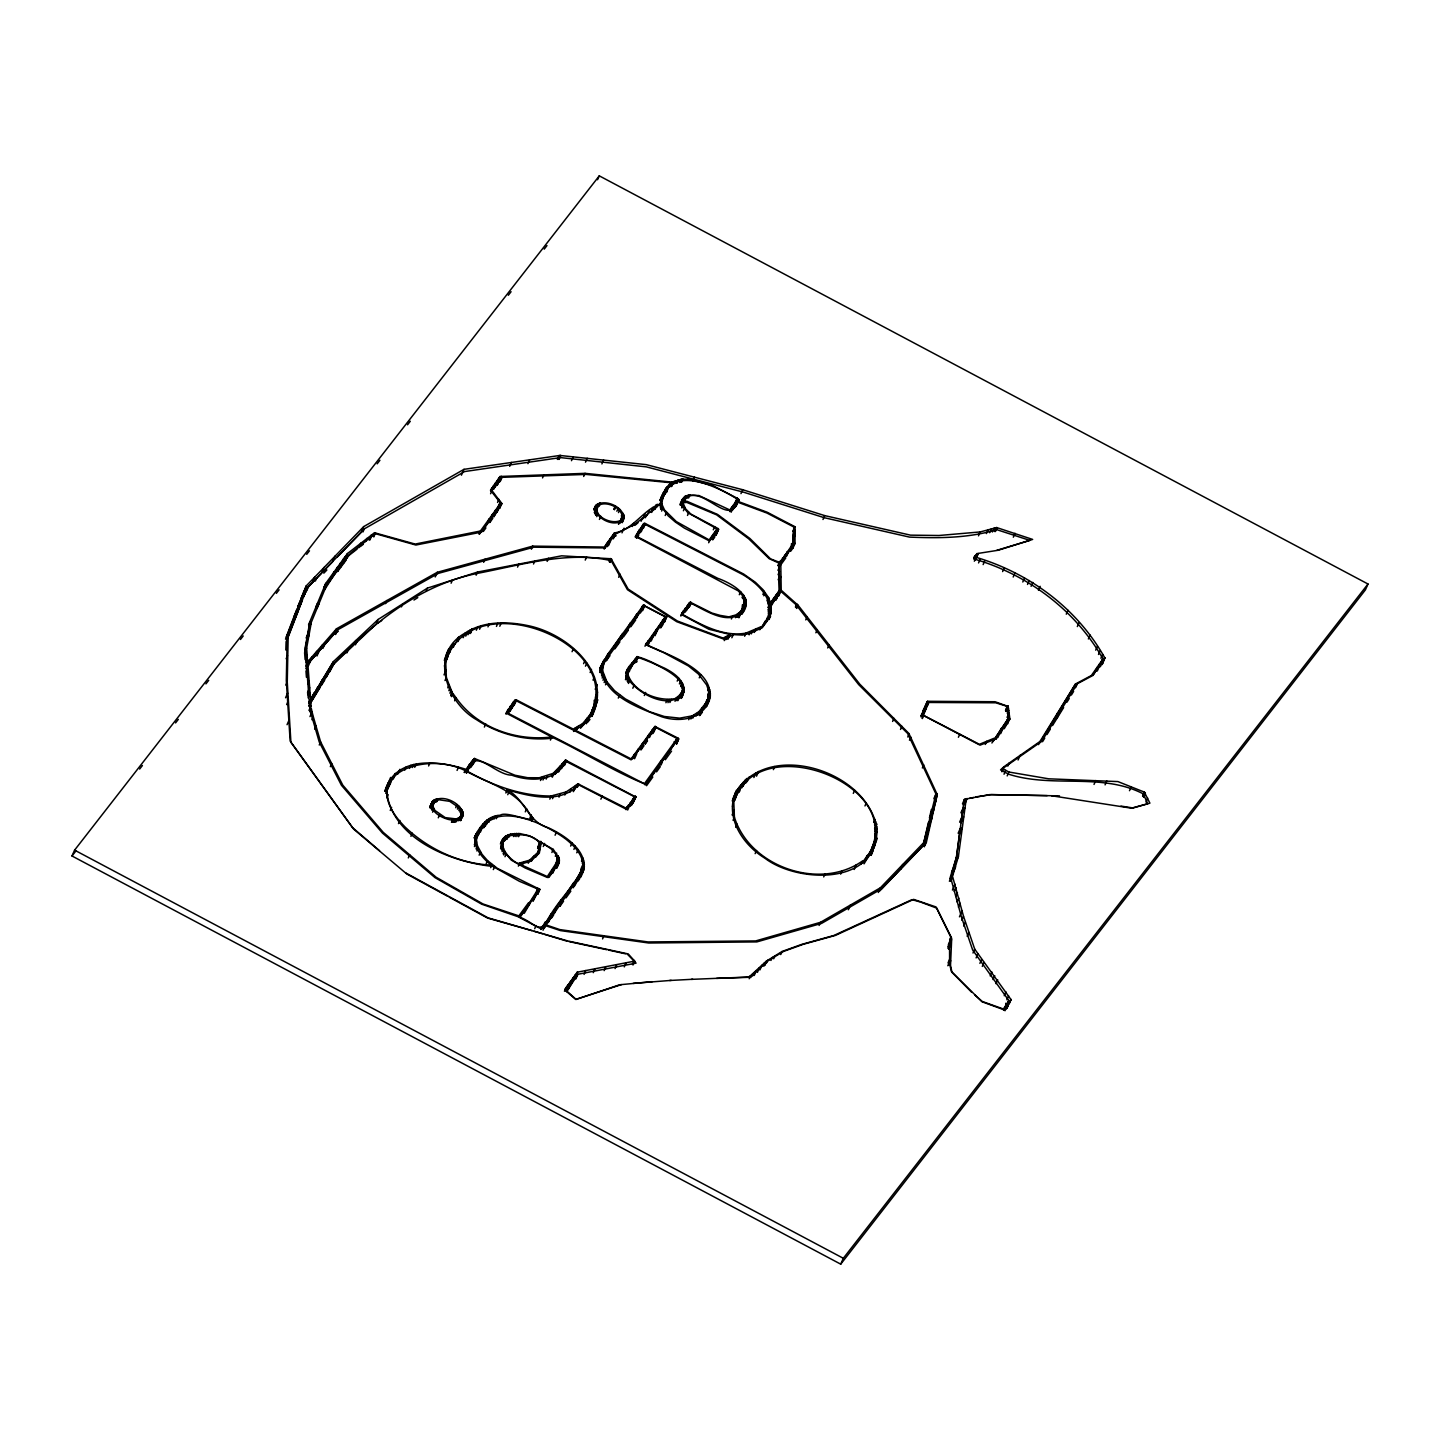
<?xml version="1.0" encoding="UTF-8"?>
<svg xmlns="http://www.w3.org/2000/svg" width="1440" height="1440" viewBox="0 0 1440 1440"><rect width="100%" height="100%" fill="white"/><g stroke="black" fill="none" stroke-linecap="round" stroke-linejoin="round"><path stroke-width="1.5" d="M790.578 551.34L792.954 548.082L792.99 534.186L795.042 529.488L794.7 526.59L767.178 512.226L738.036 501.39L738.936 499.824L737.478 498.384L712.53 485.46L688.248 479.106L681.102 479.304L672.408 482.148L585.054 473.346L500.058 476.478L490.518 490.23L500.616 503.19L498.546 507.87L479.574 533.988M792.954 548.082L795.024 543.402L795.042 529.488M505.836 793.008L507.222 789.876C524.826 799.074 528.264 822.42 548.046 827.658C565.866 835.596 593.928 854.73 580.626 877.176L582.354 869.076M706.176 702.486L698.994 711.612L692.28 715.878L679.698 718.146L664.344 716.49L649.314 711.612L625.356 698.922L614.592 690.732L606.888 681.732L602.568 670.626L603.882 662.868L644.652 606.078L665.28 616.86L645.57 644.688L663.894 652.752L688.518 666.018L698.4 674.01L706.644 684.918L708.768 691.164L708.732 696.942L704.106 707.166L697.968 715.122M780.228 561.168L779.364 562.266L770.58 558.9L749.934 538.506L717.534 514.404L686.88 501.264L682.902 501.264C698.508 478.728 728.622 529.146 737.532 502.146L766.89 513.036L793.728 526.95L793.494 542.826L778.158 565.848L791.424 547.506L791.496 543.546M621.81 519.732L622.116 522.216C630.108 508.806 602.604 495.954 594.918 507.024C594.522 519.228 618.282 529.65 624.186 517.536M603.882 659.988L599.832 668.502L608.256 653.526L643.428 605.196L666.72 617.166L647.226 644.868C667.206 655.2 724.05 671.76 706.572 706.392L708.246 696.528M601.902 663.822C599.49 694.404 638.172 707.652 661.518 716.706C679.158 722.592 702.522 719.838 709.578 699.714M661.77 503.982C666.792 462.474 716.922 485.964 737.586 499.338L729.81 509.958L698.904 495.522L687.51 495.306L682.146 499.536L682.326 505.656L687.888 512.784L717.012 528.876L709.164 539.928L676.278 521.532L664.488 509.922L661.77 503.982L660.402 507.096M286.884 639.72L302.436 599.778L288.162 637.074L287.262 682.02L290.916 742.302L353.61 829.08L406.818 874.008L447.192 896.04M285.822 650.016L286.092 641.754L288.162 637.074M1092.816 675.27L1100.898 663.678L1102.824 658.638C1075.068 609.822 1028.052 574.884 974.574 559.116C971.856 557.676 976.518 555.102 976.95 553.608L998.244 550.242L1032.642 539.424L996.696 527.562L980.208 531.936L938.934 535.5L910.458 535.14L824.706 515.61L742.68 489.708L646.236 464.634L559.908 455.454L464.004 469.332L363.726 526.59L306.18 585.954L287.226 635.274L286.308 680.454L290.142 741.024L352.494 827.55L379.548 850.734M770.67 605.304L768.6 609.984L768.906 617.814L770.958 613.134L770.67 605.304L780.786 591.318L795.96 604.62L858.672 684.594L907.668 733.482L935.946 793.98L922.986 845.91L879.804 890.928M460.584 815.94L461.088 820.08M463.248 814.77C462.042 802.008 438.156 791.604 431.154 804.078C431.874 812.556 440.856 817.29 448.182 819.396C451.692 820.224 455.49 820.638 458.982 819.504C463.878 818.694 464.94 808.902 460.62 820.746M958.14 833.256L960.21 828.558L956.394 857.34L950.778 878.148L961.56 917.388L972.666 950.022L1008.792 1000.53L1003.248 1009.53L981.936 1001.736L951.372 971.442L949.59 963.738L949.572 946.26L951.39 937.566L936.756 908.136L921.456 902.412M971.676 992.304L951.984 972.324L950.526 965.322L951.696 938.412M461.718 814.248L458.838 807.516L449.64 801.324L438.714 799.74L433.044 803.16L432.792 806.094L434.97 810.468L445.248 817.614L456.3 818.928L460.098 817.236L461.718 814.248L459.162 819.954M593.208 713.376L583.632 724.788L575.046 730.044L631.098 758.898L654.966 726.444L678.366 738.306L646.11 784.476C615.024 772.11 584.604 752.688 553.716 738C526.698 741.51 499.248 734.67 476.532 719.694C446.742 702.918 428.31 653.22 465.21 633.024C483.588 620.874 507.672 621.288 528.516 625.734C567.234 633.744 613.728 673.056 591.84 716.49L597.852 699.786M742.446 604.71L741.924 610.866L737.208 617.274L743.994 606.168L744.696 602.136L743.112 596.268L738.234 590.868L635.4 536.418L643.716 523.62L645.444 523.602L743.652 574.038L755.442 582.318L763.092 589.77L768.492 597.474L770.436 602.946L779.76 589.932L779.13 563.148L769.176 558.666L748.728 538.83L716.598 514.836L686.808 502.416L683.334 502.704L681.678 506.52M759.744 629.784L769.104 615.798C773.1 597.294 757.026 583.056 742.68 574.542L645.354 524.466L636.516 536.31L717.732 578.304C731.142 583.002 756.36 596.628 741.834 614.106L743.904 609.876L743.832 604.224M476.406 840.042C487.224 796.284 543.348 822.096 566.136 839.358C574.632 846.162 584.064 855.864 582.75 867.672C575.334 884.61 560.862 898.002 551.214 913.77C539.946 936.756 537.948 924.66 520.11 917.208L539.766 889.326L497.412 868.356L487.53 860.598L482.022 854.262L477.432 845.802L476.406 840.042L474.336 844.74M556.722 861.642L556.938 867.744L559.26 862.416L559.188 858.204L553.284 849.384L529.56 835.812L520.002 833.58L511.722 833.796L505.494 836.226L501.408 841.5L502.956 850.338L511.308 860.112L525.204 868.014L547.236 877.428L549.036 877.248L559.008 863.064M680.652 693.576L680.418 696.582M627.48 672.912C632.214 691.11 656.928 701.712 674.82 698.688C702.414 681.966 649.116 660.87 638.028 657.504L629.352 669.51L626.04 676.494M537.894 852.336L529.578 860.166L517.95 863.514C508.806 859.248 495 843.498 508.41 836.208C521.442 831.96 550.89 836.55 535.824 857.016M600.534 671.724L603.108 665.388M681.804 691.83L681.75 697.626M684.126 691.632C684.684 680.112 673.488 672.642 664.416 668.07C655.344 664.2 646.578 658.89 636.912 656.622C633.564 663.012 624.06 668.358 626.49 676.494C635.994 693.306 670.86 712.44 684.126 691.632L681.282 698.418M683.082 503.136L685.638 508.86L690.786 514.026L718.218 528.642L715.59 535.212M691.434 979.362L750.042 976.968L768.456 960.516L783.666 951.372L803.61 944.19L835.38 935.424L913.644 899.37L936.054 906.966L950.868 937.278L948.618 949.23M555.75 863.01L555.552 866.898L548.154 877.536M558.036 860.382L547.308 876.528L520.056 864.342L530.694 861.228L539.316 853.164L541.26 842.472L550.854 848.61L556.056 854.406L558.036 860.382L555.966 865.062M540.108 847.98L538.038 852.678L539.19 847.152M765.108 621.234L763.038 625.914L767.034 620.478L767.448 617.148M769.194 619.47L770.958 613.134M950.796 881.118L955.872 862.128L962.982 808.11M951.084 881.28L958.446 856.278L966.222 798.984L989.874 794.592L1059.498 795.87M964.566 799.11L962.496 803.79L965.124 803.196L967.194 798.516L964.152 799.722L961.092 822.708L963.666 816.84M464.148 772.326L474.606 758.502L514.962 775.224L527.67 777.708L539.244 777.762L553.122 773.406L565.758 760.248L635.94 797.076L626.22 809.226L578.682 784.854C559.89 804.42 529.866 796.248 507.222 789.876M706.914 699.84L704.106 707.166M952.812 877.374L963.504 916.272L974.718 949.14L1011.024 999.612L1004.166 1009.278L982.278 1001.466L975.006 995.166M736.83 504.738L735.03 502.848L737.1 498.168M309.816 622.152L305.172 647.622L309.888 709.758L319.23 741.96L341.442 785.286L382.446 833.076L435.024 877.644L481.788 904.23L517.968 916.686L541.35 929.016L545.094 925.542L560.52 930.618L648.702 943.002L756.864 941.904L821.592 923.382L881.532 888.876L926.406 842.13L937.242 794.574L908.892 733.464L859.77 684.144L798.12 605.304L781.218 590.22L780.786 562.986L795.024 543.402M304.974 650.664L309.204 627.372L326.646 585.054L350.352 553.392L375.336 533.682L415.854 545.04L481.59 532.08L501.822 503.676L491.958 490.608L501.678 477.342L586.17 474.426L671.364 482.796L665.964 488.196L659.916 500.472L663.3 492.57M306.648 648.09L307.17 654.858L305.118 659.538L304.596 652.77L306.648 648.09L311.274 622.692L309.204 627.372M661.32 497.376L660.24 504.018C643.284 509.364 633.42 529.83 614.412 532.944L604.35 547.038L532.728 546.12L437.292 572.274L336.51 628.776L307.89 661.5L305.82 666.198L334.458 633.456L336.51 628.776M924.336 846.81L937.242 794.574M922.986 845.91L928.44 822.294M929.43 817.992L931.41 809.406M949.842 878.67L956.394 857.34M459.378 820.044L459.54 817.092M475.686 834.714C472.734 844.794 479.7 854.532 486.63 861.174C487.494 862.614 493.47 865.746 488.682 864.936C457.524 862.866 427.698 848.448 405.144 827.082C352.872 774.018 426.168 750.438 465.48 770.778C488.898 784.098 518.67 790.164 531.504 817.47C534.798 823.77 506.16 810.612 500.256 815.22C487.332 815.58 479.142 827.118 474.318 837.828M405.828 872.964L488.178 917.892L567.828 940.968L628.218 953.928L634.698 961.11L577.242 972.198L564.912 989.334L575.982 999.288L621.54 984.6M736.524 790.164C723.852 816.516 742.518 844.614 764.874 858.204C797.562 883.242 878.058 885.96 876.96 828.972C868.194 770.526 767.232 738.54 735.156 793.296M444.798 664.308C469.368 574.974 646.758 649.566 581.742 726.894M444.402 666.072L450.162 649.692M732.492 806.508C752.4 720.81 922.644 788.634 862.812 862.884M869.58 854.802L875.844 837.702M877.302 838.242L871.056 855.342L873.108 850.662M663.912 495.054L660.366 504.018L662.436 499.338M590.274 715.626L596.376 699.228M738.81 790.092L733.932 801.774L735.984 797.094M922.14 718.146L928.746 702.468L995.724 702.792L1006.578 706.212L1008.396 718.38L993.114 741.33M1102.176 664.596L1104.642 657.594C1077.084 608.328 1029.672 573.3 976.05 557.298L974.322 561.204M921.96 713.736L921.204 715.806L924.03 709.056M1009.908 719.01L995.346 739.17L980.028 745.164L922.05 714.762L927.666 701.298L995.076 701.73L1008.162 706.428L1009.908 719.01L1004.238 728.712M927.864 703.188L923.598 713.772L925.668 709.074M286.2 637.056L296.892 609.12M306.378 585.684L297.612 607.23L300.186 601.38M583.65 870.462L544.248 927.684M386.388 791.676L391.086 781.992M300.366 604.458L307.584 587.376L332.478 561.942L335.07 556.092M384.966 791.01C395.298 756.108 437.67 760.23 465.516 769.194M384.93 791.226L390.618 777.438M308.538 624.888L325.746 583.398L347.472 553.536L374.49 532.746L415.17 544.068L480.402 531.018L500.616 503.19M72 855.99L74.592 850.14L599.274 175.842L1368 584.01L1365.408 589.86L840.726 1264.158L72 855.99L76.14 850.68M300.672 599.256L303.264 593.388M294.012 616.644L296.586 610.794M307.89 587.016L303.156 597.42L305.82 591.696M285.516 639.18L287.226 635.274M306.612 590.904L308.664 586.224M295.47 617.238L297.54 612.54M303.444 592.11L312.174 582.894L314.748 577.044M315.36 581.04L316.728 577.908M324.054 567.432L321.48 573.282L312.174 582.894M286.146 658.746L287.532 655.632M325.746 583.398L323.676 588.078L345.402 558.234L347.472 553.536M315.702 607.446L317.772 602.766M326.646 585.054L324.576 589.734L335.952 572.058M316.89 608.562L318.96 603.864M331.974 576.558L334.044 571.86M306.126 638.01L307.494 634.878M335.34 571.878L337.392 567.198M285.876 685.152L287.262 682.02M338.58 567.414L340.65 562.716M306.9 640.08L308.97 635.382M339.624 566.91L337.554 571.59L346.194 559.98M341.352 563.598L343.422 558.918M342.828 561.618L344.898 556.938M340.92 566.91L342.99 562.23M343.746 563.004L345.798 558.306M344.79 561.582L346.842 556.884M285.57 697.788L287.64 693.108M346.878 558.414L348.264 555.282M363.726 526.59L361.152 532.44L337.014 557.298M286.632 704.574L288.018 701.46M306 660.564L307.17 654.858M362.916 532.008L364.284 528.876L464.58 471.564L560.43 457.596L646.308 466.866L743.544 492.174L824.292 517.716L909.486 537.102C938.646 538.308 968.652 538.254 996.714 529.65L1029.888 540.396L996.912 550.278M306.198 662.742L307.386 657.45M358.776 547.794L360.846 543.114M305.802 668.754L307.854 664.074L337.662 629.856L438.336 573.372L533.844 547.2L605.052 547.938L615.384 534.186L634.824 524.304L658.566 505.35L660.186 505.224L668.178 515.844L675.378 522.054L684.45 528.156L709.128 540.774L712.386 538.398L718.254 528.876M310.014 661.392L312.084 656.712M308.358 665.892L310.41 661.194M314.658 656.1L316.728 651.42M365.544 541.53L366.912 538.398M316.962 655.992L319.032 651.312M287.046 724.698L289.098 720.018M320.148 649.818L322.218 645.138M369.054 539.91L371.124 535.23M369.918 540.018L371.286 536.886M322.884 648.414L324.27 645.282M307.782 684.234L309.15 681.102L307.854 664.074M373.104 535.878L374.76 532.674M373.716 535.806L375.102 532.674M373.806 536.958L375.498 532.746M309.15 681.102L309.672 687.636L307.602 692.316L307.908 695.988M335.592 634.536L337.662 629.856M308.052 697.824L310.122 693.144L309.672 687.636M333.432 661.59L308.664 702.792L333.432 661.59L378.126 619.47L427.428 588.096L477.522 572.058L561.582 555.822L611.118 558.756L628.2 589.122L677.448 621.036L723.096 638.082L730.098 634.5L708.894 629.262L681.75 614.7L682.074 612.756L690.408 602.262L711.954 613.044L720.126 615.384L728.874 616.86L736.344 614.79L739.278 612.576M312.012 697.464L314.082 692.784M308.628 706.068L334.044 663.48C374.058 622.278 420.318 584.586 478.224 573.228C521.154 564.948 568.35 550.746 611.19 560.718L627.444 589.698L676.746 621.702L723.942 639.18L733.248 634.626L742.5 635.076L749.61 633.438L762.264 627.75L770.562 616.338M315.702 691.56L317.772 686.88M320.058 684.558L322.128 679.878M308.97 710.424L311.04 705.726L310.698 701.388M320.976 685.584L322.344 682.47M310.032 711.882L311.04 705.726M325.458 678.312L326.826 675.18M330.642 668.988L326.664 676.782M309.996 716.616L312.066 711.918L311.4 708.75M334.476 662.868L329.706 671.832M311.922 719.712L313.29 716.598L312.066 711.918M346.86 652.932L348.228 649.818M314.622 729.108L315.99 725.994L313.29 716.598M355.788 640.53L353.718 645.228L331.362 666.288M355.428 644.832L356.814 641.7M319.248 745.02L320.616 741.888L315.99 725.994M378.126 619.47L376.074 624.15L355.32 643.716M385.524 603.648L386.91 600.516M330.336 766.656L331.704 763.524M401.4 606.906L402.786 603.792M461.412 475.2L464.004 469.332M597.546 179.748L599.274 175.842M426.06 591.228L427.428 588.096M435.222 576.954L437.292 572.274M490.608 490.968L491.976 487.854M493.524 485.622L491.454 490.32L500.058 476.478M451.098 583.2L452.466 580.086M490.572 493.74L491.958 490.608M493.272 487.764L495.342 483.066M493.74 489.276L495.126 486.144M495.072 487.404L496.458 484.272M496.476 485.478L497.844 482.364M499.122 480.636L497.052 485.334L497.916 484.2M498.6 482.634L501.426 476.334M499.608 482.04L501.678 477.342M501.822 477.828L500.454 480.942L497.988 481.176M479.034 534.15L480.402 531.018M509.688 466.326L511.416 462.42M487.008 523.638L489.078 518.958M490.428 518.886L492.498 514.206M497.538 502.452L498.924 499.32M491.814 517.914L489.744 522.594L492.804 518.328M493.56 514.584L495.612 509.886M496.188 510.966L498.24 506.286M495.882 512.226L493.812 516.906L501.822 503.676M499.104 504.486L500.49 501.354M497.106 509.724L499.176 505.044M497.016 512.334L499.086 507.654M499.752 508.374L501.786 503.244M476.136 575.19L477.522 572.058M483.642 562.32L485.01 559.206M527.94 463.662L529.668 459.756M386.388 787.464L388.458 782.766M447.246 652.23L448.632 649.116M388.458 786.456L391.824 778.482M385.722 793.332L389.754 783.684M446.454 655.758L444.402 660.438L446.562 653.796L456.426 641.808L458.496 637.128M391.77 780.426L393.156 777.294M393.174 778.068L395.244 773.388M393.264 779.094L394.632 775.98M451.494 647.802L453.564 643.122M445.896 660.996L447.966 656.316M386.856 797.832L388.242 794.718M453.348 647.208L454.716 644.094M397.8 774.018L399.87 769.32M457.902 641.61L459.288 638.478M444.006 674.874L446.076 670.194M404.82 770.112L406.206 766.98M463.158 637.704L465.21 633.024M444.996 680.562L446.364 677.43L445.77 662.94M465.75 636.12L467.82 631.44M390.258 810.45L391.626 807.336M468 634.752L470.052 630.072M409.518 768.402L410.886 765.288M469.944 633.564L472.014 628.884M470.196 633.42L472.266 628.74M470.484 633.312L472.554 628.614M412.416 767.538L413.802 764.406M447.768 687.798L449.136 684.684L446.364 677.43M414.738 767.286L416.124 764.172M542.538 477.9L543.924 474.768M448.866 690.66L450.252 687.528L449.136 684.684M476.352 630.216L477.738 627.084M449.892 693.198L451.278 690.084L450.252 687.528M479.592 629.28L480.96 626.148M450.792 695.358L452.178 692.226L451.278 690.084M451.134 696.006L452.178 692.226M451.566 696.636L452.52 692.874M557.352 459.432L559.08 455.526M558.198 459.36L559.908 455.454M558.63 459.36L560.358 455.454M398.484 823.608L399.87 820.476M559.098 459.396L560.808 455.49M454.608 700.812L455.994 697.698L452.952 693.522M487.962 626.886L489.33 623.754M428.616 765.954L430.002 762.822M517.536 567.126L518.922 563.994M496.44 626.418L497.826 623.304M531.36 549.252L532.728 546.12M571.482 460.692L573.192 456.786M499.788 626.256L501.156 623.124M410.94 836.352L412.326 833.22M533.502 564.012L534.87 560.898M429.786 807.192L432.396 801.27M429.768 807.786L432.882 800.784M429.93 806.472L433.44 800.334M408.294 857.916L409.662 854.784M431.37 805.014L434.052 799.938M430.974 807.84L434.754 799.578M431.298 807.84L433.998 801.828M431.316 808.416L435.492 799.29M431.424 809.208L432.792 806.094M433.764 804.096L435.132 800.964M434.916 802.152L436.302 799.02M431.64 810.036L433.008 806.922M585.486 462.168L587.196 458.262M435.78 801.954L437.166 798.822M436.68 801.81L438.066 798.678M432.594 812.178L433.962 809.064M583.686 476.478L585.054 473.346M547.146 561.384L548.532 558.27M457.056 770.418L458.424 767.286M438.282 817.812L439.65 814.698M484.362 727.074L485.748 723.942M601.902 463.932L603.612 460.026M464.49 772.56L469.674 763.866M466.236 772.866C473.652 744.444 494.046 775.026 511.686 775.152C530.118 781.776 556.254 782.01 565.74 761.256L634.446 796.752L626.67 809.37L634.446 796.752M468.63 768.312L466.56 772.992L469.836 766.602M467.604 768.546L471.744 761.238M469.674 765.918L473.058 759.672M469.8 767.844L471.186 764.712M470.988 764.37L474.012 758.646M474.264 758.52L470.43 767.538L472.986 764.352M471.546 765.936L474.606 758.502M472.536 764.532L475.002 758.592M473.688 762.786L475.056 759.672M474.102 762.948L475.488 759.834M455.724 807.696L457.11 804.582M451.458 822.294L452.844 819.162M457.398 809.118L458.784 805.986M452.376 822.294L453.762 819.18M453.276 822.258L454.644 819.144M458.856 810.594L460.224 807.462M454.122 822.186L455.49 819.054M454.914 822.042L456.3 818.928M455.688 821.88L457.056 818.748M460.044 812.106L461.412 808.992M593.784 509.508L595.512 505.764M456.39 821.664L457.776 818.532M595.944 505.206L593.874 509.904L596.466 508.194M460.53 812.88L461.898 809.748M594.396 509.4L596.466 504.702M595.008 508.932L597.078 504.252M460.926 813.618L462.312 810.504M458.226 820.746L459.612 817.632M595.692 508.536L597.762 503.838M458.73 820.368L462.654 811.242M594.288 512.604L598.536 503.496M516.438 699.948L513.126 702.27L505.926 714.06C508.608 708.102 514.494 705.348 516.438 699.948L573.3 729.108L582.678 723.582L591.768 712.602M594.864 512.046C596.772 495.198 627.822 507.618 621.072 520.092C612.648 525.438 592.434 516.51 597.762 505.674M459.144 820.566L462.924 811.98M594.9 512.568L598.284 505.278M461.052 817.38L463.104 812.7M597.492 508.05L599.382 503.208M508.266 710.802L510.336 706.122M595.134 513.666L596.502 510.534M598.536 506.214L599.922 503.082M461.16 818.1L463.23 813.402M595.332 514.224L596.7 511.11M461.214 818.784L463.284 814.104M599.112 506.106L600.48 502.992M511.056 706.95L513.126 702.27M595.584 514.8L596.952 511.668M508.428 713.322L510.498 708.624M595.89 515.376L597.276 512.244M511.758 706.86L509.706 711.558L516.06 699.84M512.262 705.438L514.332 700.758M513.036 704.664L515.106 699.966M510.984 709.776L513.054 705.078M513.288 704.52L515.358 699.84M512.1 708.21L515.718 699.804M596.754 516.654L598.14 513.54M514.116 705.42L516.186 700.722L631.116 759.852L655.884 727.524L676.836 738.378L674.964 743.328L645.102 784.98M599.418 519.426L600.804 516.294M585.234 560.106L586.602 556.992M613.818 509.292L615.204 506.16M614.178 509.49L615.546 506.376M614.502 509.706L615.87 506.574M616.86 511.254L618.246 508.122M476.352 833.418L474.3 838.098L483.12 826.2L487.062 823.176L489.114 818.496M475.506 836.244L477.576 831.546M618.48 512.604L619.866 509.472M478.044 832.68L480.114 828M475.488 839.61L478.026 833.472M475.344 839.412L479.106 831.906M475.146 841.356L476.532 838.224M606.186 544.32L604.134 549.018L614.412 532.944M481.122 828.558L483.192 823.86M605.052 547.668L607.122 542.988M606.366 545.814L608.436 541.134M480.294 832.338L482.346 827.658M483.12 826.2L485.19 821.52M607.806 543.816L609.876 539.136M474.444 846.594L476.514 841.896M483.174 827.946L484.56 824.832M607.302 546.642L608.688 543.528M609.156 541.962L611.226 537.282M484.92 824.598L486.99 819.9M484.074 827.604L486.144 822.924M621.324 516.024L622.71 512.91M608.508 545.598L610.578 540.918M485.28 826.29L487.35 821.61M618.426 524.016L619.794 520.902M618.804 523.872L620.514 520.56M621.162 518.58L622.548 515.466M486.9 823.932L488.286 820.818M619.434 523.458L620.82 520.326M621.288 519.066L623.43 514.08M476.046 848.916L477.432 845.802M619.704 523.206L621.072 520.092M621.36 519.552L623.664 514.566M613.314 538.866L615.384 534.186M620.568 522.54L623.862 515.052M621.954 520.218L624.024 515.52M488.916 822.258L490.986 817.578M622.062 520.686L624.114 515.988M476.856 850.932L478.224 847.818M622.134 521.46L624.204 516.78M622.206 522.72L623.88 518.94M491.634 819.9L493.02 816.786M493.902 819.252L495.27 816.12M479.142 855.162L480.51 852.048M609.048 561.6L610.416 558.486M621.99 532.854L624.06 528.156M496.296 818.73L497.682 815.598M609.75 561.87L611.118 558.756M610.056 562.122L611.442 558.99M507.744 794.7L509.112 791.568M610.272 562.374L611.64 559.26M572.058 651.708L573.444 648.576M632.34 526.5L633.708 523.368M486.162 863.73L487.53 860.598M641.052 521.28L642.438 518.166M642.834 518.778L644.886 514.08M502.47 839.304L500.4 844.002L505.638 839.682M501.354 842.76L503.424 838.08M635.256 537.138L639.396 529.542M490.698 867.654L492.084 864.54M618.66 577.296L620.046 574.182M502.488 841.626L504.558 836.946M645.3 517.752L646.686 514.62M638.532 533.538L636.462 538.218L638.928 534.852M505.494 836.226L501.156 845.91L503.154 843.048M649.206 510.516L647.136 515.196L644.274 517.572M500.652 847.782L504.18 839.538M637.326 534.222L643.716 523.62M500.58 848.772L502.632 844.092M503.838 841.482L505.224 838.368M639.612 533.286L640.998 530.154M641.664 528.318L643.95 523.494M504.486 840.258L506.538 835.56M641.88 528.174L644.256 523.404M501.3 848.25L502.668 845.118M642.186 528.084L644.67 523.386M505.08 840.456L507.708 835.002M641.142 531.882L645.066 523.44M583.578 663.678L584.964 660.564M501.57 849.888L502.938 846.774M643.374 528.282L645.444 523.602M493.308 869.616L494.676 866.484M550.404 740.088L551.772 736.974L506.214 713.16L507.996 709.38M652.896 507.474L650.826 512.154L654.57 509.22L656.64 504.54M507.024 839.34L508.968 834.516M502.074 851.598L503.46 848.466M651.654 512.46L653.04 509.328M508.914 837.234L510.3 834.12M654.228 509.382L656.28 504.702M585.45 666.198L586.818 663.066M503.1 853.83L504.486 850.716M655.092 509.13L657.162 504.432M656.424 507.456L657.81 504.324M503.784 854.964L505.152 851.85M661.23 497.25L665.964 488.196M663.894 492.876L667.35 486.522M513.432 836.568L514.8 833.454M505.008 856.728L506.394 853.596M661.842 499.752L666.72 489.96M665.28 491.22L668.988 484.992M664.056 495.576L668.016 487.926M525.276 811.854L526.644 808.74M669.87 484.272L666.54 492.066L667.26 491.418M660.402 506.394L661.788 503.262M515.106 836.532L516.492 833.4M669.294 486.792L670.662 483.66M660.456 507.834L661.842 504.72M670.014 486.27L671.364 482.796M540.504 780.534L541.872 777.402M670.248 486.162L672.048 482.094M660.6 508.59L661.986 505.476M671.04 485.262L672.408 482.148M660.834 509.364L662.22 506.25M671.364 485.244L672.732 482.13M516.852 836.568L518.22 833.454M670.932 486.72L673.002 482.04M671.418 486.432L673.47 481.734M671.832 486.162L673.884 481.464M590.13 672.552L591.498 669.42M672.984 484.362L674.37 481.248M542.988 780.012L544.374 776.898M661.626 511.056L663.012 507.942M518.634 836.694L520.002 833.58M674.676 483.732L676.062 480.6M676.71 483.102L678.078 479.988M546.192 779.094L547.56 775.962M677.07 483.102L678.456 479.988M529.938 817.884L531.306 814.752M530.964 819.522L532.35 816.408M665.208 515.52L666.576 512.388M679.734 482.436L681.102 479.304M593.01 680.13L594.396 677.016M680.67 482.256L682.056 479.142M531.864 821.286L533.25 818.154M551.754 776.52L553.122 773.406M681.678 482.166L683.046 479.034M599.976 668.628L601.362 665.514M552.33 777.186L554.4 772.506M599.706 670.428L601.074 667.296M554.184 774.54L555.57 771.426M573.57 731.466L574.938 728.334M599.652 672.462L603.882 662.868M557.1 769.698L555.048 774.378L563.04 764.982L565.11 760.302M600.57 671.256L605.178 660.708M601.812 664.668L608.256 653.526M575.064 730.566L576.432 727.434M601.092 671.688L602.478 668.556M557.928 770.886L559.998 766.206M608.31 656.19L606.24 660.888L609.948 655.722M576.792 729.504L578.178 726.372M601.182 673.74L602.568 670.626M558.612 772.002L559.98 768.888M560.196 768.168L562.248 763.47M595.206 689.292L597.276 684.594M561.78 766.35L563.85 761.652M601.542 675.882L602.91 672.768M518.364 866.142L519.75 863.01M561.528 768.564L562.896 765.432M563.04 764.982L565.38 760.23M563.004 766.53L565.758 760.248M602.154 678.078L603.522 674.964M563.67 765.954L566.208 760.374M580.608 728.28L582.678 723.582M566.658 760.572L564.606 765.252L563.31 764.91M606.186 658.206L622.638 633.51M549.81 799.128L551.196 795.996L566.172 791.91L578.052 783.9L626.13 808.182L628.74 804.69M682.146 499.536L680.076 504.216L684.306 500.346L686.376 495.666M597.564 692.19L595.494 696.87L595.782 704.466M680.958 503.028L683.028 498.33M603.018 680.31L604.404 677.196M680.148 505.152L681.516 502.02M621.774 638.694L623.142 635.562M681.894 501.876L683.964 497.178M682.56 501.228L684.954 496.314M522.45 864.954L523.836 861.84M585.162 722.79L587.214 718.092M681.174 505.224L685.332 496.098M552.51 798.678L553.896 795.546M683.64 501.444L685.026 498.33M604.134 682.578L605.52 679.446M628.164 627.66L630.234 622.962M692.73 481.086L694.458 477.18M592.002 710.604L594.072 705.924M681.714 506.988L683.1 503.856M586.35 723.762L588.42 719.082M681.822 507.456L683.19 504.342M684.216 502.038L686.286 497.358M681.948 507.942L683.334 504.81M593.46 711.27L595.53 706.572M687.33 498.15L688.716 495.036M634.626 618.696L636.678 613.998M605.502 684.846L606.888 681.732M688.626 497.97L690.012 494.838M683.406 510.75L684.774 507.636M528.21 863.28L529.578 860.166M636.354 618.462L637.74 615.33M620.568 638.19L640.386 610.686L642.438 606.006M640.386 610.686L643.104 605.304M640.8 610.146L643.428 605.196M558.99 797.148L560.376 794.034M641.376 609.876L643.86 605.16M640.512 612.846L641.898 609.714M531.666 860.94L533.736 856.242M537.894 846.774L539.28 843.66M641.808 609.858L644.31 605.232M537.624 848.484L540.792 841.284M642.582 610.776L644.778 605.376M538.83 847.422L540.936 842.454M538.614 848.934L541.26 842.472M538.344 850.662L540.414 845.982M687.492 515.448L688.878 512.334M564.804 795.024L566.172 791.91M543.258 846.54L544.644 843.408M569.79 792.36L571.158 789.228M575.208 786.078L573.138 790.758L574.128 789.858M573.408 791.658L576.198 785.16M625.752 673.056L627.12 669.942M574.992 789.156L577.044 784.476M555.084 835.236L556.452 832.104M576.378 787.104L577.764 783.972M628.884 667.404L626.832 672.084L637.236 656.604M576.684 787.014L578.052 783.9M577.026 787.068L578.412 783.936M626.22 675.594L627.804 672.066M577.386 787.194L578.772 784.08M626.04 677.304L629.352 669.51M630.342 667.17L632.412 662.49M625.446 679.698L627.498 675M626.31 678.978L627.678 675.846M630.558 668.916L631.926 665.802M632.862 663.84L634.932 659.16M618.282 698.112L619.668 694.98M526.59 907.308L538.056 889.146L519.426 881.316L492.804 866.412C450.324 862.092 389.376 838.062 386.316 788.094M627.048 681.03L628.434 677.916M634.914 662.958L637.596 656.64M551.898 852.516L553.284 849.384M635.958 662.202L638.028 657.504M530.046 903.438L524.25 913.302M627.678 682.236L629.064 679.122M536.508 891.306L537.894 888.174M628.452 683.46L629.838 680.328M644.976 646.254L646.344 643.14M535.032 896.49L532.98 901.17L539.604 889.074M519.444 917.172L536.112 894.096L538.056 889.146M648.27 640.584L646.2 645.264L665.28 616.86M539.766 889.578L537.714 894.258L539.298 888.858M537.696 894.006L539.766 889.326M648 645.444L650.052 640.746M555.3 856.278L556.668 853.146M651.186 641.016L653.256 636.318M654.318 633.96L656.388 629.28M556.866 858.816L558.234 855.702M654.984 635.76L657.036 631.062M550.602 874.062L552.672 869.382M632.808 688.23L634.194 685.116M556.434 861.444L557.802 858.33M556.578 862.146L558.792 856.962M555.966 864.396L558.036 859.716M662.706 623.196L660.654 627.894L663.138 624.312M552.654 873.396L554.022 870.282M555.246 867.42L559.188 858.204M664.578 621.576L666.162 616.392M557.352 864.108L559.422 859.41M663.822 622.746L666.45 616.626M664.596 622.08L666.648 616.896M557.424 865.278L559.494 860.598M556.578 868.338L559.404 861.732M570.636 846.09L572.004 842.958M534.69 928.692L536.076 925.56M713.286 529.794L714.672 526.68M573.912 849.384L575.298 846.252M708.642 542.736L713.25 534.474M711.18 539.154L717.012 528.876M644.31 695.52L645.678 692.406M714.762 535.158L712.692 539.856L714.906 536.778M718.218 528.642L716.472 533.808M540.972 929.502L545.292 921.852M718.542 529.11L716.004 535.14L718.704 529.362M680.706 615.87L682.074 612.756M683.244 610.992L681.174 615.672L689.814 602.352M576.738 852.804L578.106 849.69M543.024 930.222L545.094 925.542M600.876 799.182L602.262 796.068M683.244 612.756L685.314 608.076M544.482 927.936L545.634 924.57M543.222 926.532L551.214 913.77M685.818 609.192L687.888 604.512M686.916 607.806L688.986 603.108M548.334 922.482L550.404 917.784M685.314 611.982L691.056 603.306C705.258 610.182 730.98 628.038 743.904 609.408M729.63 511.542L731.016 508.41M686.88 609.84L690.408 602.262M732.312 506.7L730.242 511.38L737.838 498.618M688.23 608.022L690.75 602.316M731.718 509.346L733.788 504.666M691.128 602.442L689.058 607.122L687.744 607.032M554.31 913.5L555.678 910.368M689.67 606.42L691.056 603.306M731.142 512.226L732.528 509.094M735.408 503.064L737.478 498.384M732.924 509.778L734.292 506.664M549.144 918.45L561.366 899.694M736.128 503.55L738.198 498.852M736.632 503.964L738.684 499.266M740.97 493.614L742.68 489.708M735.462 506.826L738.882 499.554M738.936 499.824L735.966 506.088M561.996 901.602L559.926 906.3L563.562 901.242M581.508 861.084L582.876 857.952M559.296 904.392L573.804 882.414M582.282 863.28L583.65 860.148M580.896 869.076L582.966 864.396M582.786 865.422L584.172 862.29M573.282 887.778L575.352 883.098M571.752 887.094L578.736 875.448M580.914 870.876L582.984 866.196M582.912 866.808L576.666 880.128M579.312 876.168L584.424 864.396M574.488 886.068L580.176 876.276M582.354 871.11L584.406 866.43M634.554 754.164L632.484 758.844L654.966 726.444M582.084 873.18L584.154 868.5M636.3 753.588L638.37 748.908M634.572 758.718L636.642 754.038M640.8 747.36L642.87 742.68M642.996 745.272L640.926 749.952L644.04 745.65M646.848 739.008L648.9 734.328M647.154 739.53L645.084 744.21L647.532 740.826M650.232 734.418L652.302 729.738M649.458 737.568L650.844 734.436M652.59 733.266L655.308 726.444M665.91 702.72L667.296 699.588M652.68 733.734L655.704 726.57M653.814 732.204L655.884 727.524M677.196 681.102L678.582 677.988M667.962 702.684L669.33 699.57M669.906 702.522L671.274 699.408M679.392 683.928L680.778 680.796M625.986 809.676L627.372 806.544M680.652 685.746L682.038 682.632M680.994 686.304L682.362 683.19M681.282 686.862L682.65 683.73M628.272 807.174L630.342 802.494M675 701.262L676.386 698.148M627.696 810.018L629.064 806.886M676.422 700.596L677.808 697.482M681.984 688.59L683.37 685.476M630.342 806.382L631.728 803.25M635.22 796.068L631.818 804.924L635.544 796.302M677.682 699.822L679.05 696.69M633.726 801.252L635.796 796.572M677.826 700.722L679.896 696.024M680.67 694.62L683.874 687.15M633.06 803.07L635.958 796.878M679.23 698.436L682.668 690.93M679.698 698.382L682.47 691.902M682.11 693.432L684.162 688.752M682.182 694.962L684.252 690.264M681.948 697.284L683.334 694.152M658.782 765.936L660.852 761.238M699.246 677.844L700.632 674.712M660.996 765.09L662.382 761.976M739.296 594.72L740.664 591.588M564.426 991.224L566.154 987.318M567.9 984.798L565.326 990.648L574.956 977.94L577.548 972.072M676.836 738.378L674.964 743.328M568.278 986.58L570.852 980.73M572.598 981.522L566.604 991.674L577.89 974.268L636.102 963.144L627.426 954.252M676.674 743.688L678.366 738.306M570.636 983.376L573.21 977.508M676.602 743.418L678.672 738.738M731.394 618.984L732.78 615.87M568.458 989.064L570.528 984.384M676.566 744.156L678.744 739.008M572.67 980.64L575.262 974.772M742.032 597.672L743.418 594.558M574.47 978.228L577.242 972.198M688.716 719.73L690.102 716.616M724.23 640.62L725.598 637.506M742.752 598.68L744.12 595.548M575.838 978.948L577.89 974.268M690.894 719.01L692.28 715.878M725.85 639.666L727.218 636.534M735.462 617.67L736.83 614.538M735.912 617.382L737.28 614.25M727.002 638.946L728.388 635.814M743.85 600.678L745.236 597.564M737.028 616.518L738.414 613.386M692.784 718.2L694.152 715.068M727.974 638.316L729.342 635.184M743.544 603.234L745.614 598.554M728.028 639.18L730.098 634.5M738.18 616.194L740.25 611.514M739.188 614.97L741.258 610.272M742.626 606.816L745.902 599.526M738.63 617.202L739.998 614.07M740.178 613.62L746.064 600.498M738.918 617.814L740.988 613.116M741.294 611.964L744.354 605.214M696.132 716.058L697.518 712.926M741.546 613.926L742.932 610.812M744.138 607.824L746.208 603.144M707.832 690.786L709.218 687.654M744.084 608.868L746.154 604.188M697.608 714.744L698.994 711.612M743.184 611.784L745.974 605.178M731.862 637.758L733.248 634.626M584.064 974.412L585.774 970.506M707.814 694.458L709.884 689.778M700.056 712.746L702.126 708.048M707.616 696.312L709.002 693.198M701.748 710.91L699.678 715.59L702.414 712.206M707.598 698.274L710.316 691.848M706.158 703.296L708.732 696.942M602.568 938.898L603.954 935.766M708.462 698.526L710.514 693.846M705.708 707.184L707.094 704.07M708.408 700.47L710.478 695.772M708.138 702.324L710.208 697.626M593.28 972.666L594.99 968.76M762.894 594.522L764.28 591.39M744.624 636.21L746.01 633.096L761.13 626.67M763.812 595.782L765.198 592.668M794.7 526.59L792.918 531.828L794.916 526.878M777.996 565.38L779.364 562.266M778.734 565.092L780.804 560.412M780.588 562.554L782.658 557.856M749.106 634.824L750.492 631.692M780.786 562.986L778.716 567.666L778.896 579.348M777.978 570.366L779.364 567.234M782.784 559.512L784.854 554.832M793.026 536.886L795.078 532.188M785.214 556.128L787.284 551.448M751.32 633.888L752.688 630.756M793.008 540L795.078 535.32M778.068 574.686L779.454 571.554M767.124 600.588L768.492 597.474M786.528 556.308L787.896 553.194M604.17 970.632L605.88 966.726M767.376 601.128L768.762 597.996M767.592 601.668L768.96 598.536M791.424 547.506L793.494 542.826M754.308 632.448L755.694 629.334M767.934 602.928L769.302 599.814M778.158 579.78L779.544 576.666M768.132 603.774L769.5 600.66M768.33 604.602L769.716 601.47M781.002 576.594L778.932 581.292L779.148 594.918M768.528 605.304L769.914 602.19M768.078 607.41L770.148 602.73M770.67 602.712L768.384 607.626L779.76 589.932M769.23 606.42L771.876 600.858M768.006 609.93L769.392 606.816M771.012 603.846L773.082 599.166M772.434 601.848L774.504 597.168M768.276 611.892L769.644 608.778M773.946 599.778L775.998 595.08M768.312 613.566L769.68 610.434M768.942 612.288L771.012 607.608M768.132 615.6L771.12 608.706M775.71 598.302L769.86 608.238M769.068 614.862L771.138 610.182M777.654 595.62L775.584 600.3L777.24 598.05M767.034 620.478L771.084 611.73M777.924 596.484L779.292 593.352M778.716 595.998L781.218 590.22M615.06 968.598L616.788 964.692M624.294 966.87L626.022 962.964M822.978 519.516L824.706 515.61M632.484 964.314L634.194 960.408M632.97 965.016L634.698 961.11M795.402 607.05L796.788 603.918M796.068 607.68L797.454 604.548M796.752 608.436L798.12 605.304M805.752 619.884L807.12 616.77M734.454 796.5L732.384 801.198C733.59 792.054 743.202 787.716 745.812 779.274M736.758 792.18L738.828 787.5M737.802 790.956L739.872 786.276M735.246 797.922L738.072 791.388M739.044 789.462L741.114 784.782M739.908 788.652L736.74 794.772M740.286 787.968L742.356 783.27M740.79 787.608L738.72 792.306L739.926 790.866M741.312 786.69L743.382 782.01M742.734 784.98L744.804 780.282M741.906 787.752L743.292 784.62M743.112 786.312L744.498 783.198M744.966 783.036L747.036 778.356M745.92 782.964L747.306 779.832M732.078 814.968L734.148 810.27M747.162 781.65L749.214 776.97M733.05 820.296L734.418 817.164L733.86 803.394M815.868 632.79L817.236 629.676M753.876 777.546L755.946 772.866M756.522 776.16L758.574 771.48M735.714 827.316L737.1 824.184M773.352 769.644L774.738 766.53M827.694 647.946L829.08 644.814M755.154 853.65L756.522 850.518M749.178 978.75L750.564 975.636L766.206 961.254L782.1 951.462L801.774 944.37L833.778 935.514L912.006 899.64L919.98 901.926M750.762 977.616L752.13 974.484M752.598 976.05L753.984 972.918M754.254 975.456L756.324 970.758M757.404 972.396L759.474 967.698M759.906 969.948L761.976 965.268M762.876 966.204L764.262 963.072M764.136 965.952L766.206 961.254M764.856 965.376L766.926 960.696M766.314 963.306L767.7 960.174M770.94 960.462L772.326 957.348M773.712 958.788L775.098 955.674M780.732 954.576L782.1 951.462M853.29 793.404L854.676 790.272M823.698 876.924L825.084 873.81M892.602 721.44L893.97 718.326M978.48 535.842L980.208 531.936M973.764 558.954L975.15 555.822M864.972 805.95L866.34 802.818M974.88 558.288L976.95 553.608M986.418 533.592L988.146 529.686M900.504 729.432L901.89 726.3M974.952 560.016L978.264 553.554L975.672 559.422M989.658 532.692L991.386 528.786M840.654 874.134L842.04 871.002M978.552 562.932L980.28 559.026M992.376 532.008L994.104 528.102M819.09 925.452L820.476 922.32L880.38 887.796L925.056 841.23M994.626 531.486L996.354 527.58M994.968 531.468L996.696 527.562M995.418 531.54L997.128 527.634M983.124 564.606L984.852 560.7M907.776 736.992L909.162 733.86M909.45 740.214L910.818 737.1M873.666 822.51L875.052 819.396M927.198 701.478L922.77 711.54L925.596 705.996M925.452 706.158L927.666 701.298M920.934 716.85L922.626 712.872M854.19 869.49L856.26 864.792M925.668 708.138L928.44 702.54M874.548 824.94L875.934 821.808M927.378 705.582L928.746 702.468M922.392 718.596L923.526 715.014M874.602 828.54L876.672 823.86M874.728 829.422L876.762 824.292M874.818 831.366L876.87 826.686M861.228 864.018L871.65 850.104M876.96 828.972L874.908 833.652L875.232 842.94M874.998 836.262L877.068 831.564M865.062 860.184L867.132 855.504M868.464 856.332L864.054 863.838M871.668 848.592L873.738 843.912M873.144 849.132L875.214 844.452M848.358 909.738L850.428 905.058M1013.31 537.21L1015.038 533.304M1002.618 571.59L1004.346 567.684M922.356 767.988L923.742 764.874M1013.184 577.026L1014.894 573.12M878.328 892.494L880.38 887.796M1022.796 581.994L1024.524 578.088M958.392 737.262L959.778 734.148M900.666 869.202L902.718 864.504M1027.53 584.46L1029.258 580.554M933.876 798.66L935.946 793.98M935.19 799.254L937.242 794.16M933.66 806.22L935.712 801.54M1031.094 586.332L1032.804 582.426M931.932 813.942L934.002 809.244M929.844 823.068L931.914 818.37M925.038 845.262L926.406 842.13M1038.438 590.22L1040.166 586.314M985.302 744.444L986.688 741.312M966.222 798.984L963.522 805.068L966.474 798.858M1005.498 710.37L1007.568 705.69M1005.678 710.622L1007.748 705.942M960.912 812.79L962.298 809.658M991.908 743.004L1008.396 718.38M1005.714 711.324L1007.928 706.176M1006.11 711.108L1008.162 706.428M1007.1 711.378L1008.468 708.246M962.352 813.438L964.944 807.588M959.616 822.186L961.686 817.488M996.192 739.278L997.56 736.146M1007.406 713.43L1008.792 710.316M999.108 733.032L1001.178 728.352M997.848 737.568L999.918 732.888M1007.046 717.426L1009.116 712.728M1000.638 733.716L1002.69 729.036M959.634 833.652L962.208 827.784M951.516 872.442L953.586 867.744M955.872 862.128L958.446 856.278M1066.266 614.196L1067.994 610.29M953.046 872.694L955.638 866.826M949.392 881.28L950.778 878.148M1001.898 771.408L1003.968 766.728L1039.95 741.492L1075.5 683.964L1091.34 675.54L1102.968 658.998M1001.934 771.75L1003.662 767.844L1041.786 741.258L1077.3 683.766L1093.014 675.396L1104.642 657.594M952.434 890.046L955.008 884.178M1004.022 774.234L1005.75 770.328M1007.838 766.08L1009.224 762.966M954.342 891.522L956.052 887.616M1007.19 775.908L1008.918 772.02L1048.608 778.806L1117.908 781.578L1144.314 792.09L1149.912 803.16L1133.1 807.966L1120.986 806.094M955.71 896.508L957.438 892.602M1018.08 759.996L1020.132 755.316M1077.318 626.58L1079.046 622.674M957.132 901.998L958.86 898.092M958.428 907.2L960.138 903.294M959.454 916.83L962.028 910.98M949.626 939.816L951.012 936.684M948.384 944.532L951.39 937.566M948.024 946.476L949.734 942.57M947.844 948.204L951.534 939.726M949.248 945.684L951.318 940.986M948.96 947.124L951.03 942.444M1038.582 744.624L1039.95 741.492M949.302 947.664L950.688 944.55M961.776 920.178L963.504 916.272M1088.37 638.964L1090.098 635.058M963.648 926.028L965.376 922.122M1055.664 717.408L1057.734 712.728M948.006 962.964L949.734 959.058M950.112 960.03L948.618 965.376L950.688 960.696M947.844 965.736L949.572 961.83M1056.96 718.362L1059.552 712.512M1075.5 683.964L1040.112 742.59M1075.572 687.672L1077.3 683.766M967.176 936.288L968.904 932.382M1095.696 650.16L1097.424 646.254M1098.504 654.498L1100.232 650.592M1100.898 658.26L1102.626 654.354M1095.156 671.994L1097.226 667.296M1097.406 668.808L1099.476 664.128M1099.26 666.108L1101.33 661.41M973.008 953.028L974.718 949.14M1097.28 671.022L1099.008 667.116M1102.824 658.638L1100.898 663.678M1100.34 666.738L1102.068 662.85M1102.194 663.732L1104.786 657.864M1102.284 663.984L1104.858 658.134M840.726 1264.158L843.318 1258.29L1368 584.01M976.104 957.906L977.832 954M979.902 963.378L981.63 959.472M982.296 966.402L984.024 962.496M990.198 975.924L991.926 972.018M993.024 979.56L994.752 975.654M995.976 983.682L997.704 979.776M1094.022 784.44L1095.75 780.534M1004.22 995.742L1005.93 991.836M1006.866 999.738L1008.594 995.832M1003.536 1010.178L1004.904 1007.064M1005.876 1005.534L1003.806 1010.214L1006.758 1005.48L1005.66 1003.302M1004.796 1008.648L1006.866 1003.968M1005.678 1007.244L1008.792 1000.53M1006.434 1006.074L1008.828 1000.8M1004.994 1010.772L1006.704 1006.866M1006.416 1008.54L1008.144 1004.634M1105.074 784.872L1106.784 780.966M1010.898 999.342L1006.65 1008.702L1008.324 1005.192M1009.26 1003.77L1011.024 999.612M1129.482 790.704L1131.192 786.798M1142.586 795.996L1144.314 792.09M1142.946 796.248L1144.674 792.342M1143.252 796.536L1144.962 792.63M1143.504 796.842L1145.214 792.936M1143.702 797.148L1145.412 793.242M1145.952 802.026L1147.662 798.12M976.05 557.298L977.112 555.39M499.608 508.104L498.42 506.052M309.798 704.178L320.274 687.15M321.408 685.332L324.774 679.878M1042.524 741.726L1044.756 738.126M1046.97 734.526L1050.3 729.144M1052.514 725.544L1063.62 707.58M1066.95 702.198L1069.164 698.598M1071.396 695.016L1073.61 691.416M665.19 493.794L665.964 492.606M578.106 880.956L579.798 878.436M627.3 674.208L629.856 670.482M467.622 769.752L466.794 770.922C492.408 785.448 521.478 796.14 551.196 795.996M568.674 986.976L566.064 991.116L575.856 999.54L619.65 984.762L652.158 981.684M551.502 918.036L553.608 915.066M677.034 738.648L644.364 783.774L507.42 712.908L516.186 700.722M483.354 531.45L485.91 527.904M614.898 648.846L619.848 641.97M623.502 636.876L628.38 630.144M630.81 626.76L635.67 620.028M686.682 608.85L682.65 614.466C701.676 624.996 723.492 637.2 746.01 633.096M528.642 902.61L518.868 915.876L483.03 903.978L436.14 877.248L383.202 832.32L342.792 785.16L320.616 741.888M646.542 785.7L652.806 777.042M656.568 771.858L660.312 766.656M665.316 759.744L671.562 751.086M565.992 897.876L570.852 891.144M779.904 566.028L785.826 557.874M681.498 504.666L682.956 503.01M477.036 836.604L479.196 833.76M139.662 769.05L142.416 765.504M175.554 722.916L178.326 719.37M205.938 683.874L208.692 680.328M240.444 639.504L243.216 635.958M276.354 593.37L279.108 589.824M306.72 554.346L309.492 550.782M377.154 463.842L379.908 460.296M407.52 424.8L410.292 421.254M508.32 295.272L511.074 291.726M544.212 249.138L546.984 245.574M448.092 654.372L450.378 651.564M587.556 722.34L589.95 719.478M431.55 806.922L433.08 805.644M364.284 528.876L325.908 568.476L323.838 573.156L326.88 570.006M388.548 782.136L391.626 779.418M634.842 525.402L638.028 522.756M345.402 558.234L357.102 549.108M360.288 546.624L363.33 544.266M595.692 510.354L596.79 509.616M1003.968 766.728L1000.548 769.878L1008.612 774.18C1052.64 788.4 1101.6 772.308 1143.252 793.854L1147.716 803.754L1131.39 808.182L1051.488 795.744M1003.662 767.844L1002.582 768.654L1008.918 772.02M750.564 975.636L747.954 977.346L716.634 978.39M377.964 622.944L381.762 620.532M413.982 600.03L417.78 597.618M862.614 860.886C820.008 891.108 749.772 867.024 734.418 817.164M334.458 633.456L338.328 631.278M471.942 763.344L472.95 763.29M612.342 537.642L616.194 535.716M652.662 731.232L653.634 731.25M993.978 738.306L979.398 744.318L923.76 715.464M820.476 922.32L755.64 940.932L648.036 941.94L559.854 929.592L545.868 924.822M969.804 798.192L973.638 797.472M975.564 796.932L991.566 794.61L1047.186 795.618M633.114 983.376L671.202 980.388M551.772 736.974C516.096 741.42 476.928 727.758 455.994 697.698M669.654 980.496L692.712 979.272M634.86 661.32L637.056 661.734M568.98 941.58L606.744 949.698M608.688 950.112L625.662 953.856M532.026 930.69L487.566 918.072L449.118 897.102M534.132 931.302L542.52 933.768M544.5 934.362L566.82 941.112M535.824 892.854L537.228 893.538M74.592 850.14L843.318 1258.29M674.154 741.744L676.296 742.986M662.454 620.118L664.092 621.072M307.584 659.61L307.89 661.5M1007.316 719.514L1007.838 723.69M310.122 693.144L310.734 698.112M305.964 670.878L306.432 677.268M594.18 700.254L594.306 703.926"/></g></svg>
